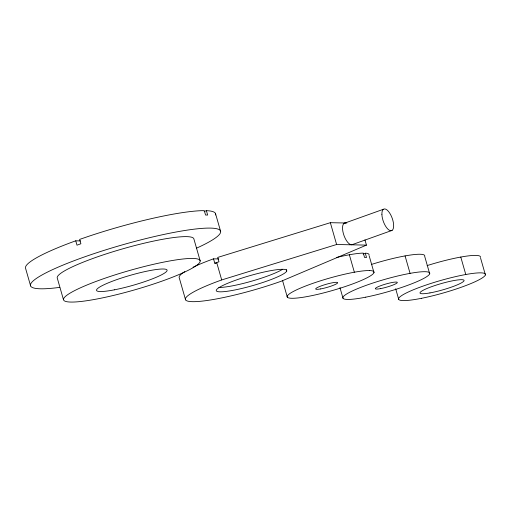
<?xml version="1.0" encoding="UTF-8"?>
<svg xmlns="http://www.w3.org/2000/svg" width="511" height="511" viewBox="0 0 511 511"><rect width="100%" height="100%" fill="white"/><g stroke="black" fill="none" stroke-linecap="round" stroke-linejoin="round"><path stroke-width="0.77" d="M286.773 270.977L286.077 269.77A36.677 5.167 -16 0 0 273.34 270.217L270.836 270.645A36.677 5.167 -16 0 0 219.104 287.546A36.677 5.167 -16 0 0 243.485 288.051A36.677 5.167 -16 0 0 286.773 270.977L286.352 269.521M366.451 245.114L281.389 281.171A68.774 9.69 -16 0 1 192.494 301.669A68.774 9.69 -16 0 1 221.697 279.945L336.608 244.501L366.451 245.114L364.943 239.851M218.734 258.936L213.521 258.834L209.797 260.201A68.774 9.69 -16 0 0 195.113 266.25M213.521 258.834L214.773 263.197L218.951 261.792L217.705 257.429L330.349 222.687L346.848 223.026M80.502 240.911L75.749 240.809L71.259 242.444A98.847 13.925 -16 0 0 25.595 268.416L30.603 285.873M204.164 211.471L206.399 210.673A98.885 13.931 -16 0 1 215.559 214.971M344.095 223.339L383.461 209.261M352.711 244.462L392.078 230.391M363.085 253.941L365.933 253.194A45.179 6.368 -16 0 1 368.974 255.168M214.773 263.197L216.262 263.229M480.615 258.221L485.405 274.918M460.781 257.059L465.783 274.509M429.694 273.768L424.686 256.318A45.172 6.368 -16 0 0 371.42 264.449M405.07 255.909L410.071 273.366M395.674 288.772L398.721 299.395M369.198 255.928L373.982 272.619M365.269 253.156L366.521 257.518L364.56 257.48L363.308 253.111L362.516 253.124A45.179 6.368 -16 0 0 336.564 257.487M349.358 254.765L354.359 272.216M330.349 222.687L336.608 244.501M339.962 287.629L343.009 298.252M282.513 280.405L287.297 297.102M215.514 213.566L220.516 231.017M206.399 210.673L207.651 215.035L205.556 215.035L204.311 210.673L201.877 210.666A98.847 13.925 -16 0 0 88.071 236.497L79.639 239.404L80.891 243.766L77.001 245.178L75.749 240.809M216.69 262.488L221.697 279.945M200.165 260.853A71.067 10.016 -16 0 0 96.343 281.318A71.067 10.016 -16 0 0 98.936 298.609A71.067 10.016 -16 0 0 200.165 260.853L193.912 239.039A71.067 10.016 -16 0 0 124.064 248.461A71.067 10.016 -16 0 0 57.206 277.85L63.466 299.67M185.563 299.829L179.31 278.01A68.774 9.69 -16 0 1 184.752 271.66M351.53 244.807A11.459 4.708 70.3 0 1 343.43 233.795A11.459 4.708 70.3 0 1 345.276 222.994M193.062 267.215A68.774 9.69 -16 0 1 194.416 266.576M427.132 265.592A45.172 6.368 -16 0 1 480.404 257.461M282.155 269.559A36.677 5.167 -16 0 1 250.716 281.446A36.677 5.167 -16 0 1 218.797 287.457M59.768 287.361A98.847 13.925 -16 0 1 56.184 268.007A98.847 13.925 -16 0 1 189.843 229.739A98.847 13.925 -16 0 1 196.339 248.25M369.376 270.555L367.518 270.575A45.179 6.368 -16 0 0 293.525 291.366A45.179 6.368 -16 0 0 326.899 292.049A45.179 6.368 -16 0 0 370.941 270.645L369.376 270.555M381.896 214.281A11.459 4.708 70.3 0 0 390.896 230.736A11.459 4.708 70.3 0 0 390.513 214.46A11.459 4.708 70.3 0 0 381.896 214.281M429.955 292.912A22.925 3.232 -16 0 0 464.045 280.724A22.925 3.232 -16 0 0 432.076 286.511A22.925 3.232 -16 0 0 429.955 292.912M380.28 288.664A11.459 1.616 -16 0 0 397.322 282.57A11.459 1.616 -16 0 0 381.34 285.464A11.459 1.616 -16 0 0 380.28 288.664M320.633 288.926A11.459 1.616 -16 0 0 337.675 282.832A11.459 1.616 -16 0 0 321.694 285.726A11.459 1.616 -16 0 0 320.633 288.926M365.761 297.166A45.172 6.368 -16 0 0 429.745 273.174A45.172 6.368 -16 0 0 363.404 286.371A45.172 6.368 -16 0 0 365.761 297.166M421.473 298.315A45.172 6.368 -16 0 0 485.45 274.324A45.172 6.368 -16 0 0 419.116 287.521A45.172 6.368 -16 0 0 421.473 298.315M114.343 289.833A36.677 5.167 -16 0 0 167.103 270.332A36.677 5.167 -16 0 0 114.004 280.622A36.677 5.167 -16 0 0 114.343 289.833"/></g></svg>
